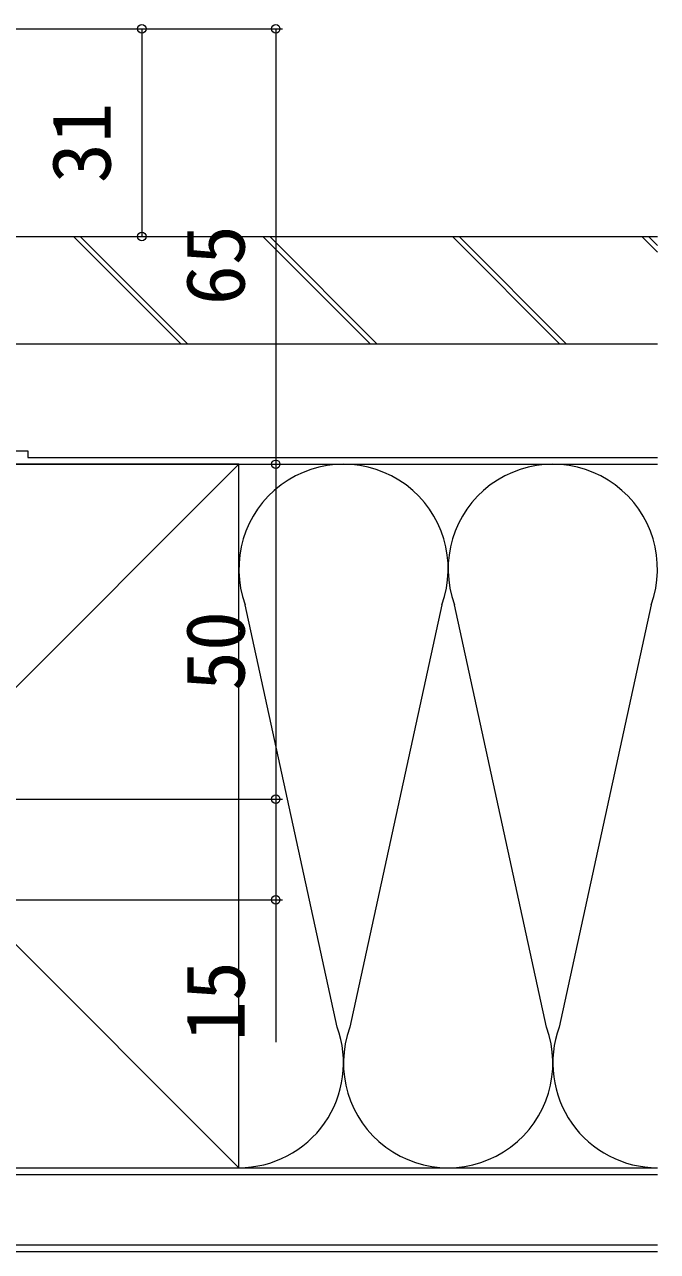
# Model space of a CAD drawing. Units: millimetres, scale not verified. Extents: x -525 to 525, y -783 to 779.
# Drawn here: x 285.5 to 380, y -570.3 to -387.2 of the extents above; entities that cross this region are included whole.
import ezdxf
from ezdxf.enums import TextEntityAlignment as Align

# ---------------------------------------------------------------- set-up
doc = ezdxf.new("R2010")
doc.units = ezdxf.units.MM
doc.header["$LTSCALE"] = 4
doc.layers.add('0-7_YKK_D', color=6, linetype='Continuous', lineweight=18)
doc.layers.add('0-9_YSS_K', color=3, linetype='Continuous', lineweight=18)
doc.styles.add('ＭＳ ゴシック', font='')
doc.styles.get('ＭＳ ゴシック').set_extended_font_data('MS Gothic')

msp = doc.modelspace()

# ---------------------------------------------------------------- linework, layer by layer
at = {"layer": '0-7_YKK_D'}
for p, q in [((243.33, -387.8), (304, -387.8)), ((303, -387.8), (303, -418.8)), ((259.8, -418.8), (304, -418.8)), ((228.5, -452.8), (324, -452.8)), ((323, -452.8), (323, -502.8)), ((200.5, -502.8), (324, -502.8)), ((200.5, -502.8), (324, -502.8)), ((200.5, -517.8), (324, -517.8))]:
    msp.add_line(p, q, dxfattribs=at)
at = {"layer": '0-7_YKK_D', "color": 80}
for p, q in [((243.5, -387.8), (324, -387.8)), ((323, -387.8), (323, -452.8)), ((228.5, -452.8), (324, -452.8))]:
    msp.add_line(p, q, dxfattribs=at)
at = {"layer": '0-7_YKK_D'}
msp.add_lwpolyline([(323, -502.8), (323, -517.8), (323, -539.077)], dxfattribs=at)
for centre in [(303, -387.8), (303, -418.8), (323, -452.8), (323, -502.8), (323, -502.8), (323, -517.8)]:
    msp.add_circle(centre, 0.637, dxfattribs=at)
at = {"layer": '0-7_YKK_D', "color": 80}
for centre in [(323, -387.8), (323, -452.8)]:
    msp.add_circle(centre, 0.637, dxfattribs=at)
at = {"layer": '0-9_YSS_K'}
for p, q in [((240, -418.8), (380, -418.8)), ((292.82, -418.8), (308.82, -434.8)), ((293.82, -418.8), (309.82, -434.8)), ((321.104, -418.8), (337.104, -434.8)), ((322.104, -418.8), (338.104, -434.8)), ((349.388, -418.8), (365.388, -434.8)), ((350.388, -418.8), (366.388, -434.8)), ((377.672, -418.8), (380, -421.128)), ((378.672, -418.8), (380, -420.128)), ((240, -434.8), (380, -434.8)), ((200, -452.8), (380, -452.8)), ((317.5, -452.8), (212.5, -557.8)), ((212.5, -452.8), (317.5, -557.8)), ((332.183, -536.831), (318.442, -473.769)), ((347.808, -473.769), (334.067, -536.831)), ((363.433, -536.831), (349.692, -473.769)), ((379.058, -473.769), (365.317, -536.831)), ((196, -557.8), (380, -557.8)), ((196, -558.8), (380, -558.8)), ((196, -569.3), (380, -569.3)), ((196, -570.3), (380, -570.3))]:
    msp.add_line(p, q, dxfattribs=at)
at = {"layer": '0-9_YSS_K', "color": 80}
for p, q in [((286, -450.8), (286, -451.8)), ((286, -451.8), (380, -451.8))]:
    msp.add_line(p, q, dxfattribs=at)
msp.add_lwpolyline([(230, -447.3), (230, -450.8), (286, -450.8)], dxfattribs=at)
at = {"layer": '0-9_YSS_K'}
msp.add_lwpolyline([(212.5, -557.8), (317.5, -557.8), (317.5, -452.8), (212.5, -452.8)], close=True, dxfattribs=at)
for centre, start, end in [((333.125, -468.425), 340, 200), ((364.375, -468.425), 340, 200), ((317.5, -542.175), 270, 20), ((348.75, -542.175), 160, 20), ((380, -542.175), 160, 270)]:
    msp.add_arc(centre, 15.625, start, end, dxfattribs=at)

# ---------------------------------------------------------------- texts
at = {"layer": '0-7_YKK_D', "style": 'ＭＳ ゴシック'}
for s, p in [('31', (301, -410.834)), ('50', (321, -486.664)), ('15', (321, -538.918))]:
    msp.add_text(s, height=8.798, rotation=90, dxfattribs=at).set_placement(p, align=Align.BOTTOM_LEFT)
at = {"layer": '0-7_YKK_D', "color": 80, "style": 'ＭＳ ゴシック'}
msp.add_text('65', height=8.798, rotation=90, dxfattribs=at).set_placement((321, -429.061), align=Align.BOTTOM_LEFT)

doc.saveas('drawing.dxf')
